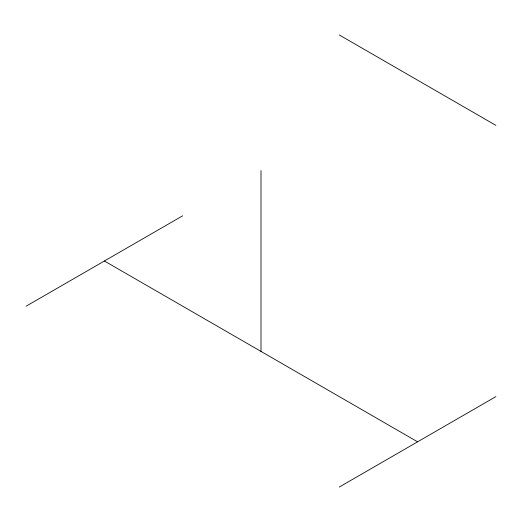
<?xml version="1.0" encoding="UTF-8"?>
<svg xmlns="http://www.w3.org/2000/svg" width="522" height="522" viewBox="0 0 522 522"><rect width="100%" height="100%" fill="white"/><g stroke="black" fill="none" stroke-linecap="round" stroke-linejoin="round"><path stroke-width="0.78" d="M26.1 306.205L182.7 215.795M339.3 487.033L495.9 396.616M339.3 34.967L495.9 125.384M104.4 261L417.6 441.827M261 170.59L261 351.41"/></g></svg>
